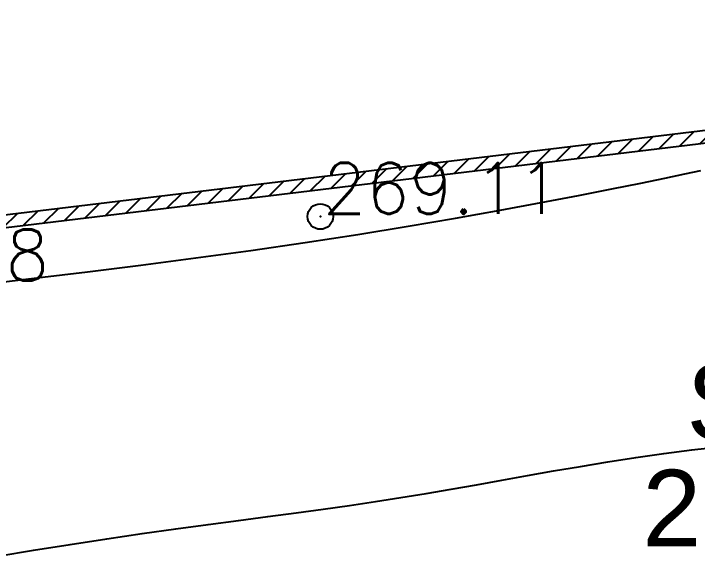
# Model space of a CAD drawing. Header units: millimetres. Extents: x 524954 to 526204, y 9523489 to 9524010.
# Drawn here: x 525516.23 to 525529.64, y 9523555.81 to 9523566.44 of the extents above; entities that cross this region are included whole.
import ezdxf
from ezdxf.enums import TextEntityAlignment as Align

# ---------------------------------------------------------------- set-up
doc = ezdxf.new("R2010")
doc.units = ezdxf.units.MM
doc.header["$PDMODE"] = 32
doc.header["$PDSIZE"] = 0.5
for name, color, linetype in [('Cloture', 7, 'Continuous'), ('CN_01_00', 3, 'Continuous'), ('CN_02_00', 4, 'Continuous'), ('Murs', 1, 'Continuous'), ('TopoAlt', 3, 'Continuous'), ('TopoAlt polygo', 7, 'Continuous'), ('TOPOJIS', 7, 'Continuous'), ('TOPOJIS polygo', 1, 'Continuous'), ('TopoMat polygo', 1, 'Continuous')]:
    doc.layers.add(name, color=color, linetype=linetype)
doc.styles.add('Arial 1.0', font='arial.ttf', dxfattribs={"width": 0.99, "height": 1})
doc.styles.add('Simplex 1.0', font='Simplex.shx', dxfattribs={"width": 0.99, "height": 1})

# ---------------------------------------------------------------- blocks, each defined once
blk = doc.blocks.new('TCPOINT M')
at = {"color": 0}
blk.add_point((0, 0), dxfattribs=at)
at = {"layer": 'TopoAlt', "style": 'Simplex 1.0', "width": 0.99}
blk.add_attdef('ALT', (0.15, 0.15), '', height=1, dxfattribs=at)
blk = doc.blocks.new('TCPOINT polygo')
at = {"color": 0, "const_width": 0.075}
blk.add_lwpolyline([(0, 0.0375, 1), (0, -0.0375, 1)], format="xyb", close=True, dxfattribs=at)
at = {"color": 0}
blk.add_point((0, 0), dxfattribs=at)
at = {"layer": 'TopoAlt polygo', "style": 'Arial 1.0', "width": 0.99}
blk.add_attdef('ALT', (0.15, 0.15), '', height=2, dxfattribs=at)
at = {"layer": 'TopoMat polygo', "style": 'Arial 1.0', "width": 0.99}
blk.add_attdef('MAT', text='', height=2, dxfattribs=at).set_placement((0.15, -2.5), align=Align.TOP_LEFT)

msp = doc.modelspace()

# ---------------------------------------------------------------- hatches: boundary and pattern name
at = {"layer": 'Murs'}
h = msp.add_hatch(dxfattribs=at)
h.set_pattern_fill('_U', color=256, scale=0.25, angle=45, style=0, pattern_type=0)
h.set_pattern_definition([(45, (0, 0), (-0.1767766952966, 0.1767766952966), [])])
h.paths.add_polyline_path([(525471.551, 9523592.114), (525474.723, 9523559.566), (525475.027, 9523556.237), (525481.47, 9523557.217), (525489.932, 9523558.379), (525511.435, 9523561.691), (525536.899, 9523564.763), (525535.769, 9523571.397), (525534.425, 9523578.651), (525532.858, 9523588.004), (525530.879, 9523597.346), (525530.121, 9523604.95), (525501.923, 9523601.162), (525501.956, 9523600.914), (525529.898, 9523604.668), (525530.632, 9523597.308), (525532.612, 9523587.957), (525534.179, 9523578.608), (525535.522, 9523571.353), (525536.608, 9523564.98), (525511.401, 9523561.939), (525489.896, 9523558.627), (525481.434, 9523557.464), (525475.252, 9523556.524), (525474.972, 9523559.59), (525471.8, 9523592.139)])

# ---------------------------------------------------------------- linework, layer by layer
at = {"layer": 'Cloture', "flags": 128}
for points in [[(525471.551, 9523592.114), (525474.723, 9523559.566), (525475.027, 9523556.237), (525481.47, 9523557.217), (525489.932, 9523558.379), (525511.435, 9523561.691), (525536.899, 9523564.763), (525535.769, 9523571.397), (525534.425, 9523578.651), (525532.858, 9523588.004), (525530.879, 9523597.346), (525530.121, 9523604.95), (525501.923, 9523601.162), (525501.923, 9523601.162), (525501.923, 9523601.162), (525501.923, 9523601.162)], [(525471.8, 9523592.139), (525474.972, 9523559.59), (525475.252, 9523556.524), (525481.434, 9523557.464), (525489.896, 9523558.627), (525511.401, 9523561.939), (525536.608, 9523564.98), (525535.522, 9523571.353), (525534.179, 9523578.608), (525532.612, 9523587.957), (525530.632, 9523597.308), (525529.898, 9523604.668), (525501.956, 9523600.914)]]:
    msp.add_lwpolyline(points, dxfattribs=at)
at = {"layer": 'CN_01_00', "elevation": 269, "flags": 128}
msp.add_lwpolyline([(525515.77, 9523561.152), (525516.689, 9523561.261), (525517.682, 9523561.382), (525518.728, 9523561.514), (525519.803, 9523561.654), (525520.885, 9523561.802), (525521.951, 9523561.956), (525522.982, 9523562.115), (525523.967, 9523562.275), (525524.899, 9523562.434), (525525.772, 9523562.59), (525526.579, 9523562.739), (525527.312, 9523562.88), (525527.965, 9523563.008), (525528.531, 9523563.122), (525529.005, 9523563.219), (525529.395, 9523563.301), (525529.71, 9523563.368)], dxfattribs=at)
at = {"layer": 'CN_02_00', "elevation": 268, "flags": 128}
msp.add_lwpolyline([(525515.915, 9523555.806), (525516.62, 9523555.924), (525517.34, 9523556.039), (525518.057, 9523556.148), (525518.753, 9523556.25), (525519.416, 9523556.343), (525520.045, 9523556.429), (525520.645, 9523556.509), (525521.218, 9523556.585), (525521.77, 9523556.658), (525522.302, 9523556.73), (525522.82, 9523556.803), (525523.327, 9523556.877), (525523.826, 9523556.956), (525524.32, 9523557.038), (525524.813, 9523557.122), (525525.307, 9523557.209), (525525.804, 9523557.298), (525526.308, 9523557.387), (525526.821, 9523557.478), (525527.346, 9523557.568), (525527.885, 9523557.657), (525528.433, 9523557.743), (525528.984, 9523557.823), (525529.533, 9523557.893), (525530.075, 9523557.952)], dxfattribs=at)

# ---------------------------------------------------------------- block references
at = {"layer": 'TOPOJIS'}
ref = msp.add_blockref('TCPOINT M', (525522.247, 9523562.465, 269.11), dxfattribs=at)
ref.add_attrib('ALT', '269.11', (525522.297, 9523562.515, 269.11), dxfattribs={"layer": 'TopoAlt', "height": 1, "style": 'Simplex 1.0', "width": 0.99})
ref = msp.add_blockref('TCPOINT M', (525512.209, 9523561.159, 269.08), dxfattribs=at)
ref.add_attrib('ALT', '269.08', (525512.259, 9523561.209, 269.08), dxfattribs={"layer": 'TopoAlt', "height": 1, "style": 'Simplex 1.0', "width": 0.99})
at = {"layer": 'TOPOJIS polygo'}
ref = msp.add_blockref('TCPOINT polygo', (525535.286, 9523556.658, 267.86), dxfattribs=at)
ref.add_attrib('MAT', 'SC.21', (525529.426, 9523558.084, 267.86), dxfattribs={"layer": 'TopoMat polygo', "height": 1.5, "style": 'Arial 1.0', "width": 0.99})
ref.add_attrib('ALT', '267.86', dxfattribs={"layer": 'TopoAlt polygo', "height": 1.5, "style": 'Arial 1.0', "width": 0.99}).set_placement((525528.562, 9523557.501, 267.86), align=Align.TOP_LEFT)

doc.saveas('drawing.dxf')
